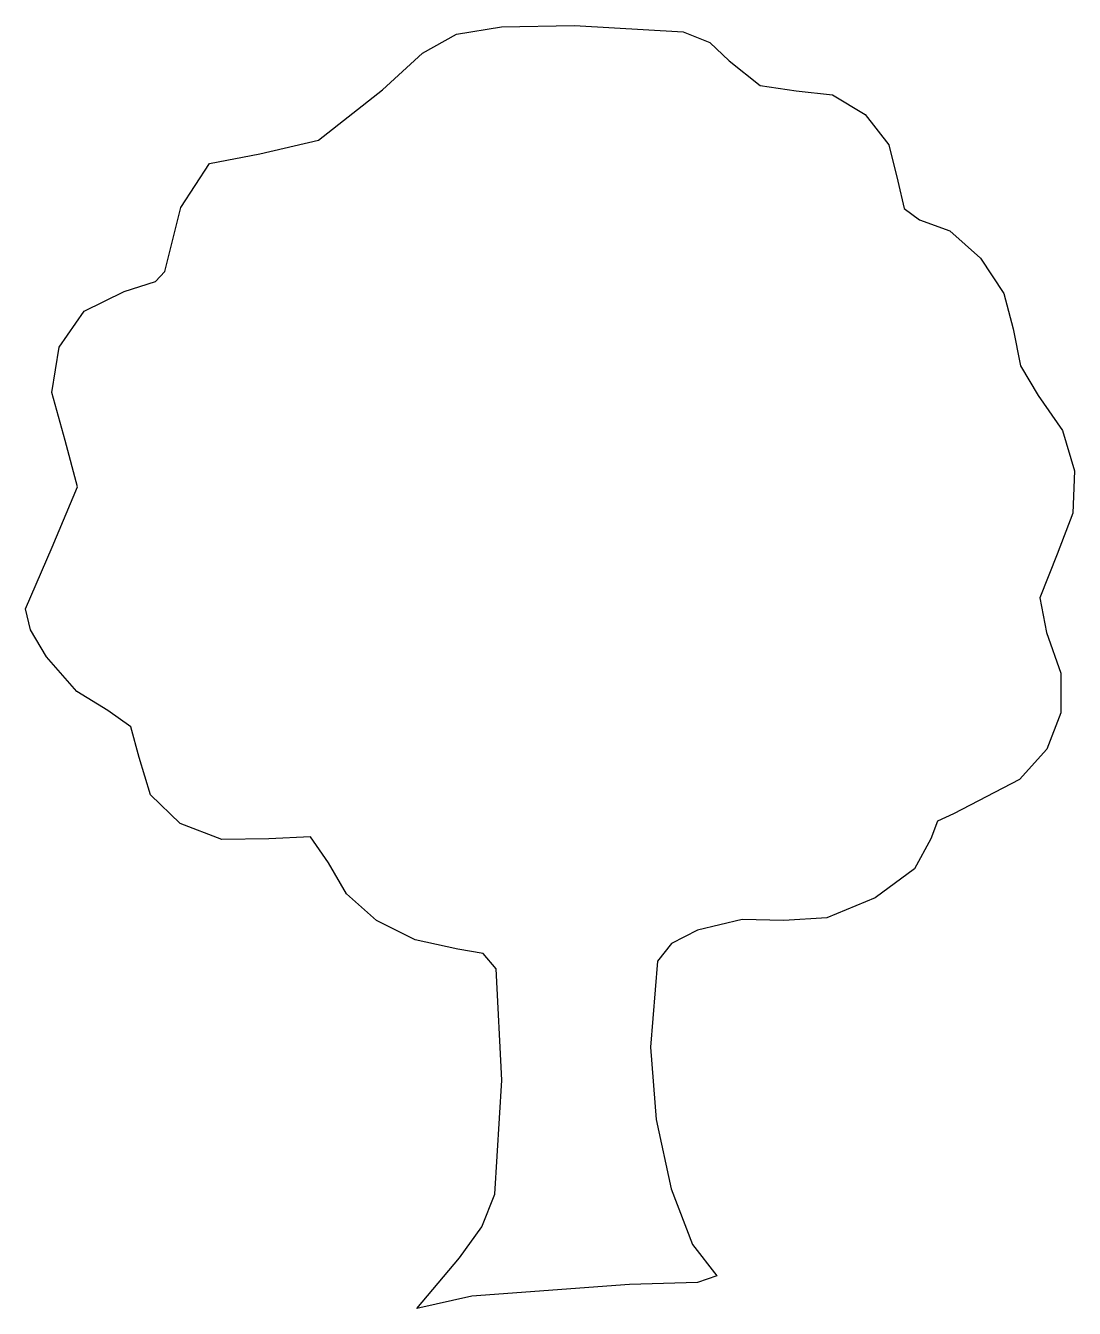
# Model space of a CAD drawing. Extents: x 2 to 20, y 0 to 22.
import ezdxf

# ---------------------------------------------------------------- set-up
doc = ezdxf.new("R2010")
doc.units = 0

msp = doc.modelspace()

# ---------------------------------------------------------------- linework, layer by layer
at = {"layer": 'Image'}
for p, q in [((10.151557, 21.931112), (11.40219, 21.95066)), ((11.40219, 21.95066), (13.26202, 21.844263)), ((8.803167, 21.480442), (9.383047, 21.807071)), ((9.383047, 21.807071), (10.151557, 21.931112)), ((13.26202, 21.844263), (13.714861, 21.661111)), ((13.714861, 21.661111), (14.04473, 21.346742)), ((8.11842, 20.85313), (8.803167, 21.480442)), ((14.04473, 21.346742), (14.578926, 20.926894)), ((7.022226, 19.988689), (8.11842, 20.85313)), ((14.578926, 20.926894), (15.19271, 20.836335)), ((15.19271, 20.836335), (15.816939, 20.765612)), ((15.816939, 20.765612), (16.376126, 20.429829)), ((16.376126, 20.429829), (16.778753, 19.910341)), ((6.02012, 19.7556), (7.022226, 19.988689)), ((5.158111, 19.590298), (6.02012, 19.7556)), ((16.778753, 19.910341), (16.9333, 19.2885)), ((4.668255, 18.841183), (5.158111, 19.590298)), ((16.9333, 19.2885), (17.042037, 18.8211)), ((4.395076, 17.746653), (4.668255, 18.841183)), ((17.042037, 18.8211), (17.3034, 18.6267)), ((17.3034, 18.6267), (17.824639, 18.439923)), ((17.824639, 18.439923), (18.346487, 17.973163)), ((18.346487, 17.973163), (18.748167, 17.36677)), ((3.696621, 17.4046), (4.23582, 17.571884)), ((4.23582, 17.571884), (4.395076, 17.746653)), ((3.012603, 17.066623), (3.696621, 17.4046)), ((18.748167, 17.36677), (18.9089, 16.7611)), ((2.585044, 16.450012), (3.012603, 17.066623)), ((18.9089, 16.7611), (19.033129, 16.132099)), ((2.460663, 15.672755), (2.585044, 16.450012)), ((19.033129, 16.132099), (19.331809, 15.62347)), ((2.686181, 14.85284), (2.460663, 15.672755)), ((19.331809, 15.62347), (19.752903, 15.026852)), ((19.752903, 15.026852), (19.952769, 14.335402)), ((2.898463, 14.061275), (2.686181, 14.85284)), ((19.952769, 14.335402), (19.924196, 13.608812)), ((2.46308, 13.0259), (2.898463, 14.061275)), ((19.924196, 13.608812), (19.659973, 12.90677)), ((2.011934, 11.971438), (2.46308, 13.0259)), ((19.659973, 12.90677), (19.363236, 12.159326)), ((19.363236, 12.159326), (19.47454, 11.56891)), ((2.094059, 11.612689), (2.011934, 11.971438)), ((2.37072, 11.1512), (2.094059, 11.612689)), ((19.47454, 11.56891), (19.722118, 10.869729)), ((2.887552, 10.561387), (2.37072, 11.1512)), ((19.722118, 10.869729), (19.722945, 10.192085)), ((3.41541, 10.2343), (2.887552, 10.561387)), ((3.808975, 9.954624), (3.41541, 10.2343)), ((19.722945, 10.192085), (19.483922, 9.573534)), ((3.95111, 9.42807), (3.808975, 9.954624)), ((19.483922, 9.573534), (19.011951, 9.05163)), ((4.146366, 8.79138), (3.95111, 9.42807)), ((19.011951, 9.05163), (17.883, 8.4667)), ((4.656947, 8.299929), (4.146366, 8.79138)), ((17.610937, 8.341126), (17.4978, 8.03922)), ((17.883, 8.4667), (17.610937, 8.341126)), ((5.370078, 8.0244), (4.656947, 8.299929)), ((6.17298, 8.03548), (5.370078, 8.0244)), ((6.88276, 8.070646), (6.17298, 8.03548)), ((7.19363, 7.62957), (6.88276, 8.070646)), ((17.4978, 8.03922), (17.218378, 7.523001)), ((7.498632, 7.098211), (7.19363, 7.62957)), ((17.218378, 7.523001), (16.543271, 7.02742)), ((8.015372, 6.642866), (7.498632, 7.098211)), ((16.543271, 7.02742), (15.717222, 6.688523)), ((8.673649, 6.31059), (8.015372, 6.642866)), ((14.269896, 6.660123), (13.5033, 6.473173)), ((14.98497, 6.64236), (14.269896, 6.660123)), ((15.717222, 6.688523), (14.98497, 6.64236)), ((13.5033, 6.473173), (13.059353, 6.249059)), ((9.40326, 6.14844), (8.673649, 6.31059)), ((9.837882, 6.075749), (9.40326, 6.14844)), ((13.059353, 6.249059), (12.8186, 5.943269)), ((10.062857, 5.814709), (9.837882, 6.075749)), ((12.8186, 5.943269), (12.7, 4.47229)), ((10.16, 3.91125), (10.062857, 5.814709)), ((12.7, 4.47229), (12.797949, 3.237456)), ((10.037689, 1.956338), (10.16, 3.91125)), ((12.797949, 3.237456), (13.055674, 2.049443)), ((13.055674, 2.049443), (13.418992, 1.095155)), ((9.817484, 1.398571), (10.037689, 1.956338)), ((9.43141, 0.87081), (9.817484, 1.398571)), ((13.418992, 1.095155), (13.83372, 0.5615)), ((8.702843, 0.004945), (9.43141, 0.87081)), ((13.504646, 0.449542), (12.34111, 0.410498)), ((13.83372, 0.5615), (13.504646, 0.449542)), ((12.34111, 0.410498), (9.64309, 0.214161)), ((9.64309, 0.214161), (8.702843, 0.004945))]:
    msp.add_line(p, q, dxfattribs=at)

doc.saveas('drawing.dxf')
